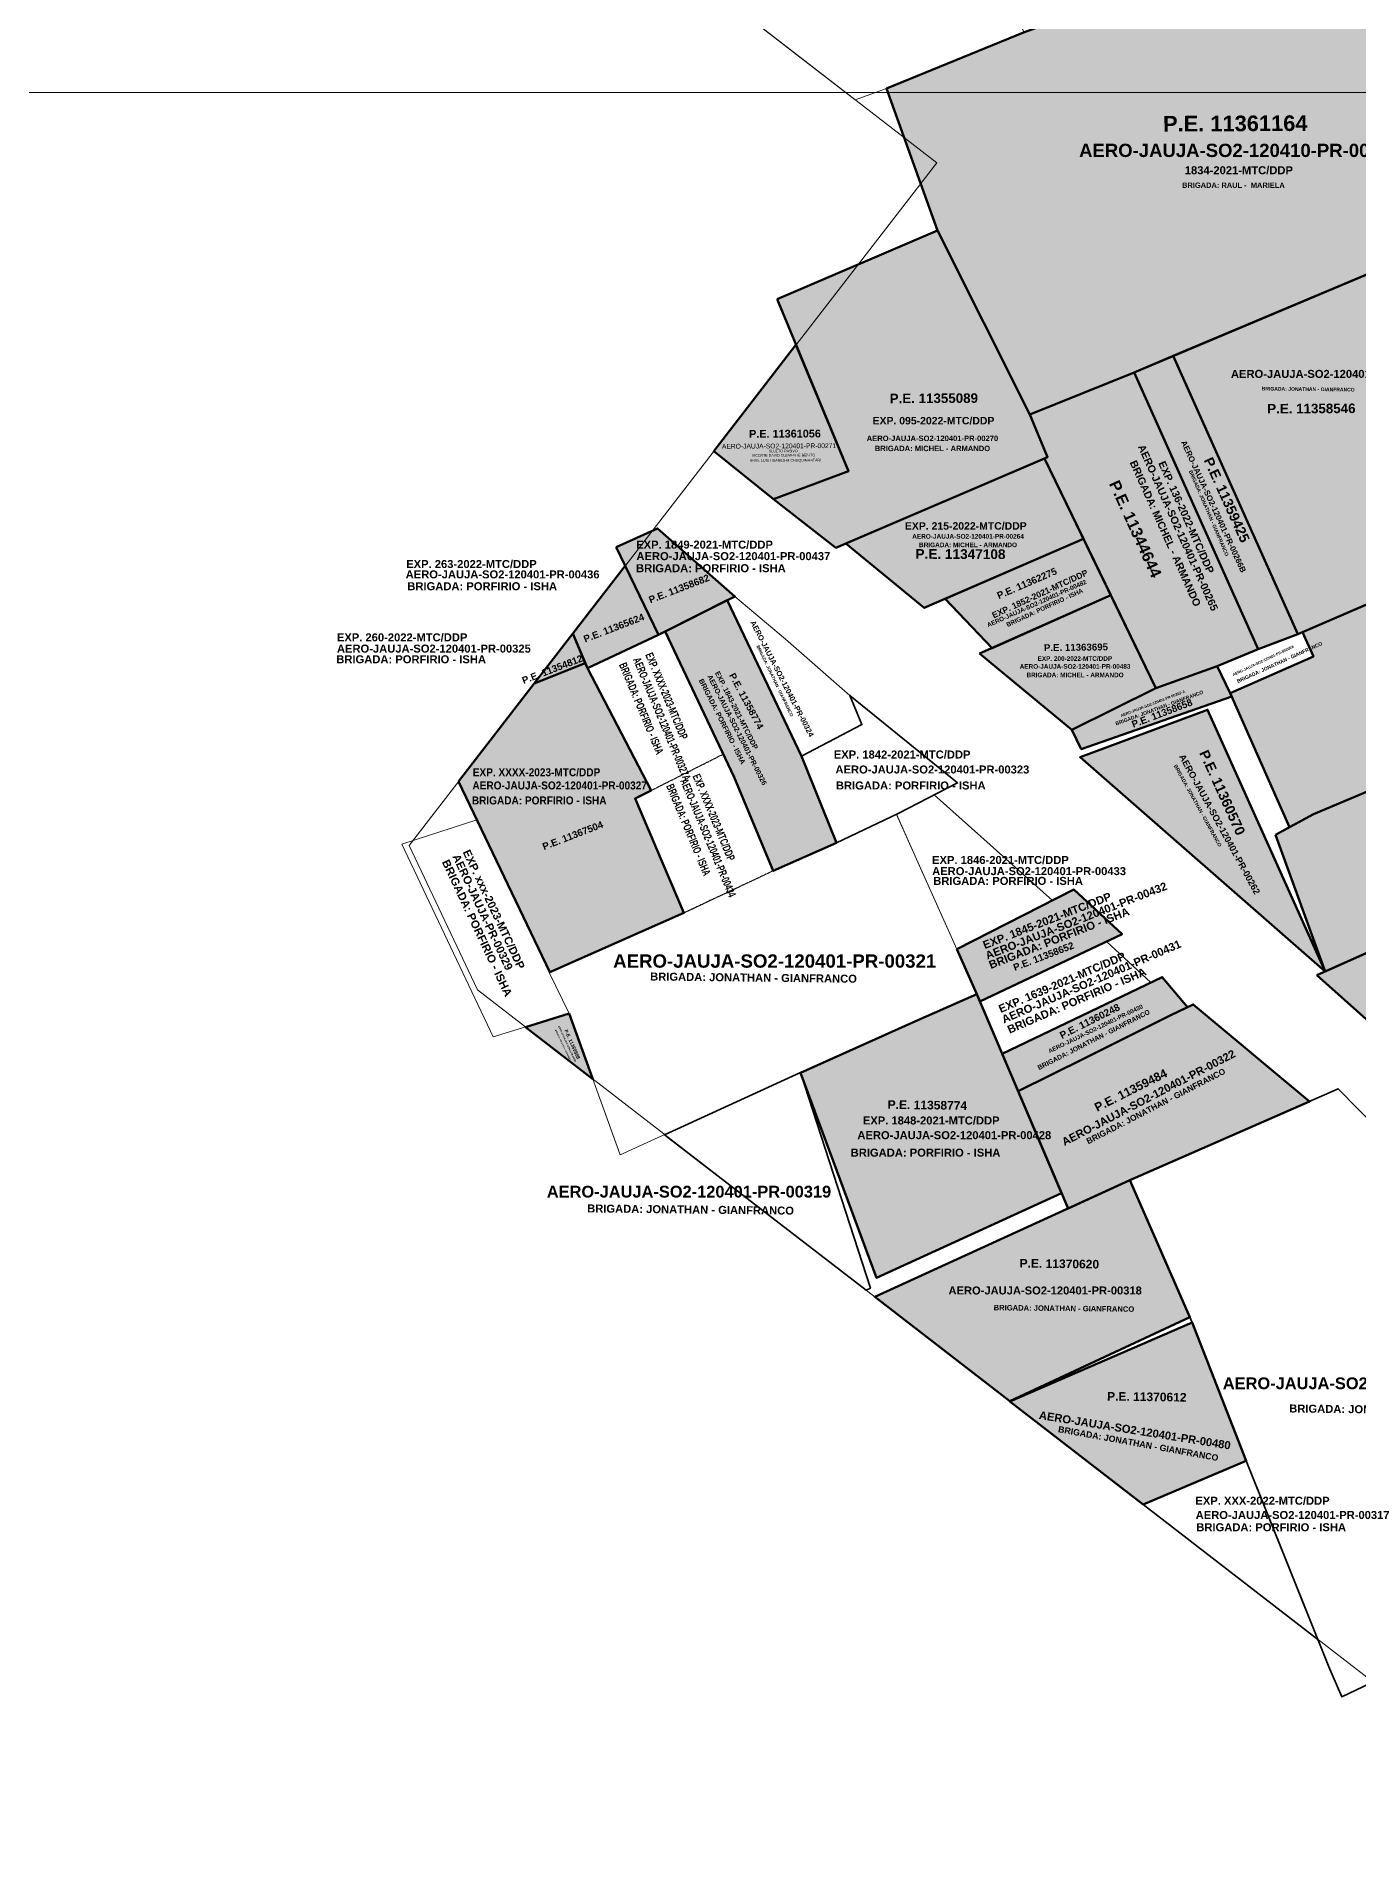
# Model space of a CAD drawing. Header units: metres. Extents: x 0 to 452779, y 0 to 8699072.
# Drawn here: x 447714.7 to 447962.5, y 8697167.8 to 8697510.5 of the extents above; entities that cross this region are included whole.
import ezdxf
from ezdxf.enums import TextEntityAlignment as Align

# ---------------------------------------------------------------- set-up
doc = ezdxf.new("R2010")
doc.units = ezdxf.units.M
doc.header["$MEASUREMENT"] = 0
doc.linetypes.add('DASHED', pattern=[0.75, 0.5, -0.25])
for name, color, linetype in [('BASE DE DATOS JAUJA', 7, 'Continuous'), ('CODIGO', 7, 'Continuous'), ('COORD', 7, 'Continuous'), ('EXPEDIENTE', 150, 'Continuous'), ('EXPEDIENTES', 5, 'Continuous'), ('PARA INGRESAR A SUNARP', 210, 'Continuous'), ('PARTIDA ELECTRONICA', 30, 'Continuous'), ('PERIMETRICO PMD', 5, 'Continuous'), ('PREDIO ADQUIRIDO ( CON RM)', 3, 'Continuous'), ('PREDIOS CELIA E.T.', 200, 'Continuous')]:
    doc.layers.add(name, color=color, linetype=linetype)
doc.layers.add('GRILLA', color=8, linetype='Continuous', lineweight=0)
doc.layers.add('PREDIOS INSCRITOS A FAVOR DEL MTC', color=30, linetype='Continuous', lineweight=70)
doc.layers.add('PREDIO DEFINIDO ( EN PROCESO)', color=7, linetype='Continuous', true_color=0xe0e000)
doc.layers.add('PREDIOS_SECTOR_2', color=7, linetype='Continuous', true_color=0xf0f0f0)
doc.styles.add('SANSSERIFBOLD', font='sasb____.pfb')
doc.styles.get("Standard").update_dxf_attribs({"font": 'arial.ttf'})
doc.dimstyles.get("Standard").update_dxf_attribs({"dimtxt": 0.18, "dimasz": 0.18, "dimexe": 0.18, "dimexo": 0.0625, "dimgap": 0.09, "dimtad": 0, "dimtih": 1, "dimtoh": 1, "dimdec": 4, "dimzin": 0, "dimdsep": 46, "dimtxsty": 'Standard', "dimcen": 0.09, "dimadec": 0, "dimazin": 0, "dimtfac": 1, "dimtdec": 4, "dimtofl": 0, "dimtmove": 0, "dimatfit": 3, "dimfxl": 1, "dimtolj": 1, "dimtzin": 0, "dimarcsym": 0})

# ---------------------------------------------------------------- blocks, each defined once
blk = doc.blocks.new('*D6')
at = {"layer": 'COORD', "color": 0, "lineweight": -2, "transparency": 16777216}
blk.add_line((448000, 8699071.75), (448000, 8698969.94), dxfattribs=at)
at = {"layer": 'Defpoints', "color": 0, "transparency": 16777216}
for p in [(448000, 8699071.81), (448000, 8699066.81), (0, 0)]:
    blk.add_point(p, dxfattribs=at)
at = {"layer": 'COORD', "color": 0, "transparency": 16777216, "insert": (447988.53, 8699018), "char_height": 21, "attachment_point": 5, "rotation": 90}
blk.add_mtext('\\A1;448000', dxfattribs=at)
blk = doc.blocks.new('*D8')
at = {"layer": 'COORD', "color": 0, "lineweight": -2, "transparency": 16777216}
blk.add_line((448700, 8699071.75), (448700, 8698969.94), dxfattribs=at)
at = {"layer": 'Defpoints', "color": 0, "transparency": 16777216}
for p in [(448700, 8699071.81), (448700, 8699066.81), (0, 0)]:
    blk.add_point(p, dxfattribs=at)
at = {"layer": 'COORD', "color": 0, "transparency": 16777216, "insert": (448688.53, 8699018), "char_height": 21, "attachment_point": 5, "rotation": 90}
blk.add_mtext('\\A1;448700', dxfattribs=at)
blk = doc.blocks.new('*D10')
at = {"layer": 'COORD', "color": 0, "lineweight": -2, "transparency": 16777216}
blk.add_line((449400, 8699071.75), (449400, 8698969.94), dxfattribs=at)
at = {"layer": 'Defpoints', "color": 0, "transparency": 16777216}
for p in [(449400, 8699071.81), (449400, 8699066.81), (0, 0)]:
    blk.add_point(p, dxfattribs=at)
at = {"layer": 'COORD', "color": 0, "transparency": 16777216, "insert": (449388.53, 8699018), "char_height": 21, "attachment_point": 5, "rotation": 90}
blk.add_mtext('\\A1;449400', dxfattribs=at)
blk = doc.blocks.new('*D12')
at = {"layer": 'COORD', "color": 0, "lineweight": -2, "transparency": 16777216}
blk.add_line((450100, 8699071.75), (450100, 8698969.94), dxfattribs=at)
at = {"layer": 'Defpoints', "color": 0, "transparency": 16777216}
for p in [(450100, 8699071.81), (450100, 8699066.81), (0, 0)]:
    blk.add_point(p, dxfattribs=at)
at = {"layer": 'COORD', "color": 0, "transparency": 16777216, "insert": (450088.53, 8699018), "char_height": 21, "attachment_point": 5, "rotation": 90}
blk.add_mtext('\\A1;450100', dxfattribs=at)
blk = doc.blocks.new('*D18')
at = {"layer": 'COORD', "color": 0, "lineweight": -2, "transparency": 16777216}
blk.add_line((450402.14, 8697500), (450284.84, 8697500), dxfattribs=at)
at = {"layer": 'Defpoints', "color": 0, "transparency": 16777216}
for p in [(450397.2, 8697500), (450402.2, 8697500), (0, 0)]:
    blk.add_point(p, dxfattribs=at)
at = {"layer": 'COORD', "color": 0, "transparency": 16777216, "insert": (450340.64, 8697511.47), "char_height": 21, "attachment_point": 5}
blk.add_mtext('\\A1;8697500', dxfattribs=at)
blk = doc.blocks.new('*D20')
at = {"layer": 'COORD', "color": 0, "lineweight": -2, "transparency": 16777216}
blk.add_line((450402.14, 8698200), (450284.84, 8698200), dxfattribs=at)
at = {"layer": 'Defpoints', "color": 0, "transparency": 16777216}
for p in [(450397.2, 8698200), (450402.2, 8698200), (0, 0)]:
    blk.add_point(p, dxfattribs=at)
at = {"layer": 'COORD', "color": 0, "transparency": 16777216, "insert": (450340.64, 8698211.47), "char_height": 21, "attachment_point": 5}
blk.add_mtext('\\A1;8698200', dxfattribs=at)
blk = doc.blocks.new('*D22')
at = {"layer": 'COORD', "color": 0, "lineweight": -2, "transparency": 16777216}
blk.add_line((450402.14, 8698900), (450284.84, 8698900), dxfattribs=at)
at = {"layer": 'Defpoints', "color": 0, "transparency": 16777216}
for p in [(450397.2, 8698900), (450402.2, 8698900), (0, 0)]:
    blk.add_point(p, dxfattribs=at)
at = {"layer": 'COORD', "color": 0, "transparency": 16777216, "insert": (450340.64, 8698911.47), "char_height": 21, "attachment_point": 5}
blk.add_mtext('\\A1;8698900', dxfattribs=at)

msp = doc.modelspace()

# ---------------------------------------------------------------- hatches: boundary and pattern name
at = {"layer": 'PREDIOS INSCRITOS A FAVOR DEL MTC', "transparency": 33554559}
h = msp.add_hatch(color=256, dxfattribs=at)
h.dxf.hatch_style = 1
h.paths.add_polyline_path([(447980.43, 8697542.78), (447959.17, 8697532.82), (447954.59, 8697531.15), (447899.72, 8697511.23), (447874.01, 8697500.69), (447883.56, 8697474.12), (447900.86, 8697439.63), (447920.41, 8697447.51), (447973.55, 8697469.86), (448001.21, 8697480.65), (448010.56, 8697484.9)])
h = msp.add_hatch(color=256, dxfattribs=at)
h.dxf.hatch_style = 1
h.paths.add_polyline_path([(447853.5, 8697461.23), (447883.56, 8697474.12), (447900.86, 8697439.63), (447904.2, 8697431.64), (447864.55, 8697414.64), (447852.83, 8697423.77), (447866.89, 8697428.98)])
h.paths.add_polyline_path([(447866.42, 8697415.44), (447903.64, 8697431.4), (447910.96, 8697416.31), (447881.08, 8697403.35)])
h.paths.add_polyline_path([(447900.86, 8697439.63), (447920.41, 8697447.51), (447943.64, 8697395.65), (447935.98, 8697392.43), (447924.51, 8697388.35), (447903.64, 8697431.4), (447904.2, 8697431.64)])
h.paths.add_polyline_path([(448001.21, 8697480.65), (448033.27, 8697495.23), (448059.89, 8697443.86), (448028.12, 8697430.39), (448024.74, 8697429.11), (447998.89, 8697479.74)])
h = msp.add_hatch(color=256, dxfattribs=at)
h.dxf.hatch_style = 1
h.paths.add_polyline_path([(447986.38, 8697441.77), (447973.55, 8697469.86), (447927.77, 8697450.61), (447951.11, 8697398.47), (447952, 8697398.81), (447978.73, 8697410.38), (447967.93, 8697434.03)])
h = msp.add_hatch(color=256, dxfattribs=at)
h.dxf.hatch_style = 1
h.paths.add_polyline_path([(447857.05, 8697452.67), (447841.63, 8697432.72), (447852.83, 8697423.77), (447866.89, 8697428.98)])
h = msp.add_hatch(color=256, dxfattribs=at)
h.dxf.hatch_style = 1
h.paths.add_polyline_path([(447927.77, 8697450.61), (447920.41, 8697447.51), (447943.64, 8697395.65), (447951.11, 8697398.47)])
h = msp.add_hatch(color=256, dxfattribs=at)
h.dxf.hatch_style = 1
h.paths.add_polyline_path([(448014.39, 8697425.17), (447986.45, 8697413.72), (447952, 8697398.81), (447954.01, 8697394.23), (447938.43, 8697387.4), (447949.52, 8697362.25), (447954.06, 8697364.71), (448026.03, 8697395.01)])
h = msp.add_hatch(color=256, dxfattribs=at)
h.dxf.hatch_style = 1
h.paths.add_polyline_path([(447823.36, 8697414.77), (447831.11, 8697418.27), (447845.6, 8697405.52), (447831.3, 8697398.34)])
h = msp.add_hatch(color=256, dxfattribs=at)
h.dxf.hatch_style = 1
h.paths.add_polyline_path([(447885.03, 8697405.06), (447910.96, 8697416.31), (447916.07, 8697405.75), (447893.79, 8697395.83)])
h = msp.add_hatch(color=256, dxfattribs=at)
h.dxf.hatch_style = 1
h.paths.add_polyline_path([(447825.05, 8697411.28), (447815.22, 8697398.55), (447817.96, 8697392.05), (447831.3, 8697398.34)])
h = msp.add_hatch(color=256, dxfattribs=at)
h.dxf.hatch_style = 1
h.paths.add_polyline_path([(447832.56, 8697398.97), (447845.46, 8697371.62), (447852.79, 8697354.08), (447864.67, 8697359.36), (447858.08, 8697375.55), (447844.18, 8697404.81)])
h = msp.add_hatch(color=256, dxfattribs=at)
h.dxf.hatch_style = 1
h.paths.add_polyline_path([(447891.45, 8697394.79), (447916.07, 8697405.75), (447924.51, 8697388.35), (447908.76, 8697380.51)])
h = msp.add_hatch(color=256, dxfattribs=at)
h.dxf.hatch_style = 1
h.paths.add_polyline_path([(447815.22, 8697398.55), (447808, 8697389.22), (447817.56, 8697392.99)])
h = msp.add_hatch(color=256, dxfattribs=at)
h.dxf.hatch_style = 1
h.paths.add_polyline_path([(447793.81, 8697370.85), (447810.9, 8697335.07), (447836.05, 8697346.2), (447826.9, 8697367.63), (447829.93, 8697369.16), (447817.96, 8697392.05), (447817.56, 8697392.99), (447808, 8697389.22)])
h = msp.add_hatch(color=256, dxfattribs=at)
h.dxf.hatch_style = 1
h.paths.add_polyline_path([(447946.89, 8697360.82), (447954.06, 8697364.71), (448026.03, 8697395.01), (448028.68, 8697387.77), (448033.33, 8697376.83), (448035.81, 8697370.78), (447956.21, 8697335.19)])
h = msp.add_hatch(color=256, dxfattribs=at)
h.dxf.hatch_style = 1
h.paths.add_polyline_path([(447935.98, 8697392.43), (447938.43, 8697387.4), (447938.71, 8697386.76), (447910.52, 8697376.9), (447908.76, 8697380.51), (447924.51, 8697388.35)])
h = msp.add_hatch(color=256, dxfattribs=at)
h.dxf.hatch_style = 1
h.paths.add_polyline_path([(447956.21, 8697335.19), (447934.19, 8697384.28), (447910.3, 8697375.36)])
h = msp.add_hatch(color=256, dxfattribs=at)
h.dxf.hatch_style = 1
h.paths.add_polyline_path([(447954.69, 8697334.51), (448035.81, 8697370.78), (448038.72, 8697361.96), (448041.77, 8697352.45), (448044.83, 8697345.1), (447981.8, 8697310.32)])
h = msp.add_hatch(color=256, dxfattribs=at)
h.dxf.hatch_style = 1
h.paths.add_polyline_path([(447887.21, 8697339.4), (447890.94, 8697330.94), (447891.52, 8697329.58), (447918.18, 8697342.24), (447909.13, 8697350.56)])
h = msp.add_hatch(color=256, dxfattribs=at)
h.dxf.hatch_style = 1
h.paths.add_polyline_path([(447895.69, 8697319.81), (447925.69, 8697334.16), (447930.41, 8697328.54), (447927.3, 8697327.03), (447911.16, 8697318.99), (447898.7, 8697312.76)])
h = msp.add_hatch(color=256, dxfattribs=at)
h.dxf.hatch_style = 1
h.paths.add_polyline_path([(447857.91, 8697316.24), (447872.15, 8697277.79), (447906.84, 8697293.68), (447890.94, 8697330.94), (447879.3, 8697325.87)])
h = msp.add_hatch(color=256, dxfattribs=at)
h.dxf.hatch_style = 1
h.paths.add_polyline_path([(447953.28, 8697310.87), (447919.64, 8697296.08), (447908.07, 8697290.79), (447898.7, 8697312.76), (447911.16, 8697318.99), (447927.3, 8697327.03), (447931.49, 8697329.06)])
h = msp.add_hatch(color=256, dxfattribs=at)
h.dxf.hatch_style = 1
h.paths.add_polyline_path([(447806.34, 8697324.8), (447818.99, 8697315.03), (447814.53, 8697327.32)])
h = msp.add_hatch(color=256, dxfattribs=at)
h.dxf.hatch_style = 1
h.paths.add_polyline_path([(447871.84, 8697274.22), (447897.16, 8697254.66), (447930.87, 8697270.43), (447919.64, 8697296.08)])
h = msp.add_hatch(color=256, dxfattribs=at)
h.dxf.hatch_style = 1
h.paths.add_polyline_path([(447931.31, 8697269.41), (447897.14, 8697254.62), (447922.1, 8697235.33), (447941.44, 8697243.49)])

# ---------------------------------------------------------------- linework, layer by layer
at = {"layer": 'GRILLA'}
msp.add_line((446402.31, 8697500), (450402.2, 8697500), dxfattribs=at)
at = {"layer": 'PARA INGRESAR A SUNARP', "lineweight": 35}
for points in [[(447952, 8697398.81), (447943.64, 8697395.65), (447935.98, 8697392.43), (447938.43, 8697387.4), (447954.01, 8697394.23)], [(447858.08, 8697375.55), (447869.41, 8697381.5), (447867.17, 8697386.97), (447887.35, 8697370.57), (447876.23, 8697364.85), (447864.67, 8697359.36)], [(447832.44, 8697304.63), (447857.93, 8697316.26), (447871.02, 8697275.89), (447870.18, 8697275.46)], [(447919.64, 8697296.08), (447958.67, 8697313.24), (447969.99, 8697301.7), (447983.55, 8697275.62), (447991.19, 8697260.31), (447999.58, 8697242.82), (448004.95, 8697233.25), (448010.59, 8697223.72), (447959.36, 8697199.26), (447956.91, 8697204.88), (447941.44, 8697243.49), (447931.31, 8697269.41)]]:
    msp.add_lwpolyline(points, close=True, dxfattribs=at)
for points in [[(447891.52, 8697329.58), (447915.22, 8697340.83), (447915.22, 8697340.83), (447923.53, 8697333.13), (447895.69, 8697319.81), (447895.69, 8697319.81), (447891.52, 8697329.58)], [(447922.1, 8697235.33), (447954.85, 8697210.02), (447941.44, 8697243.49), (447922.1, 8697235.33)]]:
    msp.add_lwpolyline(points, dxfattribs=at)
at = {"layer": 'PERIMETRICO PMD', "color": 5, "linetype": 'Continuous', "lineweight": 20, "ltscale": 20}
msp.add_lwpolyline([(446623.18, 8698528.1), (446620.36, 8698536.51), (446610.4, 8698557.69), (446651.66, 8698611.07), (446576.59, 8698669.1), (446689.93, 8698815.74), (446740.57, 8698776.6), (446806.82, 8698862.32), (449771.2, 8696571.26), (449775.99, 8696557.79), (449674.35, 8696425.76), (449839.54, 8696298.09), (449196.34, 8696510.01), (448340.95, 8697171.27), (448216.44, 8697007.84), (447797.34, 8697331.75), (447784.54, 8697358.86), (447883.43, 8697486.8), (447076.22, 8698110.71), (446956.09, 8698218.6), (446730.51, 8698426.22), (446623.18, 8698528.1)], dxfattribs=at)
at = {"layer": 'PREDIO ADQUIRIDO ( CON RM)', "color": 177, "lineweight": 20, "true_color": 0x293189}
msp.add_lwpolyline([(447875.87, 8697364.67), (447882.94, 8697368.3), (447905.14, 8697348.53), (447887.21, 8697339.4), (447875.87, 8697364.67)], dxfattribs=at)
at = {"layer": 'PREDIO DEFINIDO ( EN PROCESO)', "color": 177, "lineweight": 20, "true_color": 0x293189}
for points in [[(447884.78, 8697548.34), (447870.65, 8697585.76), (447853.85, 8697579.28), (447860.43, 8697562.53), (447841.73, 8697555.32), (447849.09, 8697524.2), (447840.52, 8697519.97), (447868.15, 8697498.6), (447874.01, 8697500.69), (447899.77, 8697511.25)], [(447844.18, 8697404.81), (447845.6, 8697405.52), (447845.6, 8697405.52), (447855.06, 8697397.52), (447867.17, 8697386.97), (447869.41, 8697381.5), (447858.08, 8697375.55), (447858.08, 8697375.55)], [(447817.96, 8697392.05), (447829.93, 8697369.16), (447843.42, 8697375.95), (447832.56, 8697398.97), (447831.3, 8697398.34)], [(447817.96, 8697392.05), (447829.93, 8697369.16), (447843.42, 8697375.95), (447832.56, 8697398.97), (447831.3, 8697398.34)], [(447826.9, 8697367.63), (447843.42, 8697375.95), (447845.46, 8697371.62), (447852.79, 8697354.08), (447836.05, 8697346.2)], [(447810.8, 8697335.03), (447814.43, 8697336.63), (447836.98, 8697346.61), (447852.79, 8697354.08), (447864.67, 8697359.36), (447875.87, 8697364.68), (447880.37, 8697354.6), (447887.21, 8697339.4), (447890.94, 8697330.94), (447879.3, 8697325.87), (447857.93, 8697316.26), (447824.13, 8697300.84), (447814.53, 8697327.32)]]:
    msp.add_lwpolyline(points, close=True, dxfattribs=at)
msp.add_lwpolyline([(447783.22, 8697359.11), (447800.32, 8697322.95), (447814.53, 8697327.32), (447810.8, 8697335.03), (447810.9, 8697335.07), (447797.25, 8697363.65), (447783.22, 8697359.11)], dxfattribs=at)
at = {"layer": 'PREDIOS INSCRITOS A FAVOR DEL MTC', "lineweight": 60}
for points in [[(447980.43, 8697542.78), (447959.17, 8697532.82), (447954.59, 8697531.15), (447899.72, 8697511.23), (447874.01, 8697500.69), (447883.56, 8697474.12), (447900.86, 8697439.63), (447920.41, 8697447.51), (447973.55, 8697469.86), (448001.21, 8697480.65), (448010.56, 8697484.9)], [(447853.5, 8697461.23), (447883.56, 8697474.12), (447900.86, 8697439.63), (447904.2, 8697431.64), (447864.55, 8697414.64), (447852.83, 8697423.77), (447866.89, 8697428.98)], [(447986.38, 8697441.77), (447973.55, 8697469.86), (447927.77, 8697450.61), (447951.11, 8697398.47), (447952, 8697398.81), (447978.73, 8697410.38), (447967.93, 8697434.03)], [(447857.05, 8697452.67), (447841.63, 8697432.72), (447852.83, 8697423.77), (447866.89, 8697428.98)], [(447927.77, 8697450.61), (447920.41, 8697447.51), (447943.64, 8697395.65), (447951.11, 8697398.47)], [(447900.86, 8697439.63), (447920.41, 8697447.51), (447943.64, 8697395.65), (447935.98, 8697392.43), (447924.51, 8697388.35), (447903.64, 8697431.4), (447904.2, 8697431.64)], [(447866.42, 8697415.44), (447903.64, 8697431.4), (447910.96, 8697416.31), (447881.08, 8697403.35)], [(448014.39, 8697425.17), (447986.45, 8697413.72), (447952, 8697398.81), (447954.01, 8697394.23), (447938.43, 8697387.4), (447949.52, 8697362.25), (447954.06, 8697364.71), (448026.03, 8697395.01)], [(447823.36, 8697414.77), (447831.11, 8697418.27), (447845.6, 8697405.52), (447831.3, 8697398.34)], [(447885.03, 8697405.06), (447910.96, 8697416.31), (447916.07, 8697405.75), (447893.79, 8697395.83)], [(447825.05, 8697411.28), (447815.22, 8697398.55), (447817.96, 8697392.05), (447831.3, 8697398.34)], [(447891.45, 8697394.79), (447916.07, 8697405.75), (447924.51, 8697388.35), (447908.76, 8697380.51)], [(447815.22, 8697398.55), (447808, 8697389.22), (447817.56, 8697392.99)], [(447793.81, 8697370.85), (447810.9, 8697335.07), (447836.05, 8697346.2), (447826.9, 8697367.63), (447829.93, 8697369.16), (447817.96, 8697392.05), (447817.96, 8697392.05), (447817.56, 8697392.99), (447808, 8697389.22)], [(447946.89, 8697360.82), (447954.06, 8697364.71), (448026.03, 8697395.01), (448028.68, 8697387.77), (448033.33, 8697376.83), (448035.81, 8697370.78), (447956.21, 8697335.19)], [(447935.98, 8697392.43), (447938.43, 8697387.4), (447938.71, 8697386.76), (447910.52, 8697376.9), (447908.76, 8697380.51), (447924.51, 8697388.35)], [(447956.21, 8697335.19), (447934.19, 8697384.28), (447910.3, 8697375.36)], [(447954.69, 8697334.51), (448035.81, 8697370.78), (448038.72, 8697361.96), (448041.77, 8697352.45), (448044.83, 8697345.1), (447981.8, 8697310.32)], [(447895.69, 8697319.81), (447925.69, 8697334.16), (447930.41, 8697328.54), (447927.3, 8697327.03), (447911.16, 8697318.99), (447898.7, 8697312.76)], [(447857.91, 8697316.24), (447872.15, 8697277.79), (447906.84, 8697293.68), (447890.94, 8697330.94), (447879.3, 8697325.87), (447857.91, 8697316.24)], [(447953.28, 8697310.87), (447919.64, 8697296.08), (447908.07, 8697290.79), (447898.7, 8697312.76), (447911.16, 8697318.99), (447927.3, 8697327.03), (447931.49, 8697329.06)], [(447806.34, 8697324.8), (447818.99, 8697315.03), (447814.53, 8697327.32)], [(447871.84, 8697274.22), (447897.16, 8697254.66), (447930.87, 8697270.43), (447919.64, 8697296.08)], [(447931.31, 8697269.41), (447897.14, 8697254.62), (447922.1, 8697235.33), (447941.44, 8697243.49)]]:
    msp.add_lwpolyline(points, close=True, dxfattribs=at)
for points in [[(447832.56, 8697398.97), (447845.46, 8697371.62), (447852.79, 8697354.08), (447864.67, 8697359.36), (447858.08, 8697375.55), (447844.18, 8697404.81), (447832.56, 8697398.97)], [(447887.21, 8697339.4), (447890.94, 8697330.94), (447891.52, 8697329.58), (447918.18, 8697342.24), (447909.13, 8697350.56), (447887.21, 8697339.4)]]:
    msp.add_lwpolyline(points, dxfattribs=at)
at = {"layer": 'PREDIOS_SECTOR_2', "color": 6, "linetype": 'DASHED'}
msp.add_lwpolyline([(447826.9, 8697367.63), (447843.42, 8697375.95), (447845.46, 8697371.62), (447852.79, 8697354.08), (447836.05, 8697346.2)], close=True, dxfattribs=at)

# ---------------------------------------------------------------- texts
at = {"layer": 'BASE DE DATOS JAUJA', "color": 1, "style": 'SANSSERIFBOLD'}
for s, height, rotation, p in [('AERO-JAUJA-SO2-120401-PR-00324', 1.002, 297.2153, (447854.01, 8697389.87)), ('AERO-JAUJA-SO2-120401-PR-00266A', 0.5, 25.2411, (447944.74, 8697393.27)), ('AERO-JAUJA-SO2-120401-PR-00262-A', 0.5, 20.9798, (447924.02, 8697385.22)), ('AERO-JAUJA-SO2-120401-PR-00262', 1.2243, 298.6909, (447935.92, 8697362.52)), ('AERO-JAUJA-SO2-120401-PR-00320', 0.3094, 295, (447814.02, 8697321.61)), ('AERO-JAUJA-SO2-120401-PR-00322', 1.5, 27.5877, (447923.47, 8697310.9)), ('AERO-JAUJA-SO2-120401-PR-00480', 1.5, 350.8823, (447920.44, 8697248.49))]:
    msp.add_text(s, height=height, rotation=rotation, dxfattribs=at).set_placement(p, align=Align.CENTER)
msp.add_text('AERO-JAUJA-SO2-120401-PR-00321', height=2.5, dxfattribs=at).set_placement((447853.07, 8697335.93), align=Align.CENTER)
at = {"layer": 'CODIGO', "color": 1, "linetype": 'Continuous', "lineweight": 0, "style": 'SANSSERIFBOLD'}
msp.add_text('AERO-JAUJA-SO2-120410-PR-00273', height=2.485, dxfattribs=at).set_placement((447940.21, 8697487.88), align=Align.CENTER)
at = {"layer": 'CODIGO', "color": 6, "linetype": 'Continuous', "lineweight": 0, "style": 'SANSSERIFBOLD'}
for s, height, p in [('BRIGADA: RAUL -  MARIELA', 1, (447939.03, 8697482.1)), ('BRIGADA: MICHEL - ARMANDO', 0.8566, (447909.36, 8697390.37))]:
    msp.add_text(s, height=height, dxfattribs=at).set_placement(p, align=Align.CENTER)
at = {"layer": 'CODIGO', "color": 1, "lineweight": 0, "style": 'SANSSERIFBOLD'}
for s, height, p in [('AERO-JAUJA-SO2-120401-PR-00266C', 1.5, (447957.49, 8697446.48)), ('AERO-JAUJA-SO2-120401-PR-00483', 0.8566, (447909.36, 8697391.97))]:
    msp.add_text(s, height=height, dxfattribs=at).set_placement(p, align=Align.CENTER)
at = {"layer": 'CODIGO', "color": 6, "linetype": 'Continuous', "lineweight": 20, "style": 'SANSSERIFBOLD'}
for height, rotation, p in [(0.675, 359.3333, (447953.04, 8697444.03)), (0.675, 293.3542, (447934.11, 8697420.99)), (0.5705, 295.8831, (447852.84, 8697389.57)), (0.675, 24.361, (447947.82, 8697392.85)), (0.675, 20.0997, (447925.27, 8697384.33)), (0.675, 298.9865, (447932.05, 8697366.13)), (1.5, 359.3671, (447849.09, 8697333.32)), (0.907, 26.9899, (447913.05, 8697322.03)), (0.2625, 295.6844, (447813.35, 8697321.19)), (1.125, 27.315, (447924.75, 8697309.48)), (1.0198, 359.3671, (447907.27, 8697271.57)), (1.5, 359.3671, (447968.86, 8697252.35)), (1.1793, 349.7276, (447921.1, 8697246.17))]:
    msp.add_text('BRIGADA: JONATHAN - GIANFRANCO', height=height, rotation=rotation, dxfattribs=at).set_placement(p, align=Align.CENTER)
at = {"layer": 'CODIGO', "color": 1, "lineweight": 0, "style": 'SANSSERIFBOLD'}
for s, height, rotation, p in [('AERO-JAUJA-SO2-120401-PR-00266B', 1.0722, 294.7214, (447934.83, 8697422.16)), ('AERO-JAUJA-SO2-120401-PR-00265', 1.4, 294.123, (447928.02, 8697418.12))]:
    msp.add_text(s, height=height, rotation=rotation, dxfattribs=at).set_placement(p, align=Align.CENTER)
at = {"layer": 'CODIGO', "color": 6, "linetype": 'Continuous', "lineweight": 0, "style": 'SANSSERIFBOLD'}
msp.add_text('BRIGADA: MICHEL - ARMANDO', height=1.4, rotation=294.123, dxfattribs=at).set_placement((447925.64, 8697417.05), align=Align.CENTER)
at = {"layer": 'CODIGO', "lineweight": 20, "style": 'SANSSERIFBOLD'}
for s, p in [('AERO-JAUJA-SO2-120401-PR-00437', (447827.15, 8697412.32)), ('AERO-JAUJA-SO2-120401-PR-00436', (447783.91, 8697408.9)), ('AERO-JAUJA-SO2-120401-PR-00325', (447771.03, 8697394.99)), ('AERO-JAUJA-SO2-120401-PR-00323', (447864.45, 8697372.33)), ('AERO-JAUJA-SO2-120401-PR-00433', (447882.57, 8697353.28)), ('AERO-JAUJA-SO2-120401-PR-00428', (447868.56, 8697303.79)), ('AERO-JAUJA-SO2-120401-PR-00317', (447931.96, 8697232.6))]:
    msp.add_text(s, height=1.5, dxfattribs=at).set_placement(p)
at = {"layer": 'CODIGO', "color": 6, "linetype": 'Continuous', "lineweight": 20, "style": 'SANSSERIFBOLD'}
for p in [(447827.08, 8697410.06), (447784.22, 8697406.68), (447770.91, 8697392.99), (447864.54, 8697369.33), (447882.78, 8697351.45), (447867.31, 8697300.52), (447932.08, 8697230.3)]:
    msp.add_text('BRIGADA: PORFIRIO - ISHA', height=1.5, dxfattribs=at).set_placement(p)
at = {"layer": 'CODIGO', "lineweight": 20, "style": 'SANSSERIFBOLD'}
for s, height, rotation, p in [('AERO-JAUJA-SO2-120401-PR-00482', 0.8367, 23.9643, (447893.08, 8697399.72)), ('AERO-JAUJA-SO2-120401-PR-00326', 0.9495, 296.842, (447840.42, 8697390.53)), ('AERO-JAUJA-PR-00329', 1.5, 295.1432, (447792.62, 8697356.78)), ('AERO-JAUJA-SO2-120401-PR-00432', 1.5, 21.3159, (447892.92, 8697337.43)), ('AERO-JAUJA-SO2-120401-PR-00431', 1.5, 23.2721, (447896.02, 8697325.47))]:
    msp.add_text(s, height=height, rotation=rotation, dxfattribs=at).set_placement(p)
at = {"layer": 'CODIGO', "color": 6, "linetype": 'Continuous', "lineweight": 20, "style": 'SANSSERIFBOLD'}
for height, rotation, p in [(0.8367, 24.705, (447896.72, 8697399.78)), (0.9495, 296.842, (447838.8, 8697389.79)), (1.5, 295.1432, (447790.66, 8697355.75)), (1.5, 21.3159, (447893.57, 8697335.68)), (1.5, 23.2721, (447897.08, 8697323.55))]:
    msp.add_text('BRIGADA: PORFIRIO - ISHA', height=height, rotation=rotation, dxfattribs=at).set_placement(p)
at = {"layer": 'CODIGO', "color": 6, "linetype": 'Continuous', "lineweight": 20, "style": 'SANSSERIFBOLD', "width": 0.6}
for p in [(447823.85, 8697392.72), (447832.69, 8697369.98)]:
    msp.add_text('BRIGADA: PORFIRIO - ISHA', height=1.5, rotation=292.6413, dxfattribs=at).set_placement(p)
at = {"layer": 'CODIGO', "lineweight": 20, "style": 'SANSSERIFBOLD', "width": 0.6}
for s, p in [('AERO-JAUJA-SO2-120401-PR-00327A', (447826.48, 8697393.7)), ('AERO-JAUJA-SO2-120401-PR-00434', (447835.33, 8697370.96))]:
    msp.add_text(s, height=1.5, rotation=292.6413, dxfattribs=at).set_placement(p)
at = {"layer": 'CODIGO', "lineweight": 20, "style": 'SANSSERIFBOLD', "width": 0.9}
msp.add_text('AERO-JAUJA-SO2-120401-PR-00327', height=1.5, dxfattribs=at).set_placement((447796.42, 8697369.34))
at = {"layer": 'CODIGO', "color": 6, "linetype": 'Continuous', "lineweight": 20, "style": 'SANSSERIFBOLD', "width": 0.9}
msp.add_text('BRIGADA: PORFIRIO - ISHA', height=1.5, dxfattribs=at).set_placement((447796.31, 8697366.53))
at = {"layer": 'CODIGO', "color": 1, "lineweight": 20, "style": 'SANSSERIFBOLD'}
for s, height, p in [('AERO-JAUJA-SO2-120401-PR-00318', 1.4958, (447903.75, 8697274.68)), ('AERO-JAUJA-SO2-120401-PR-00316', 2.2, (447963.69, 8697256.93))]:
    msp.add_text(s, height=height, dxfattribs=at).set_placement(p, align=Align.CENTER)
at = {"layer": 'EXPEDIENTE', "lineweight": 0, "style": 'SANSSERIFBOLD'}
for s, height, p in [('EXP. 095-2022-MTC/DDP', 1.4, (447882.82, 8697437.76)), ('EXP. 215-2022-MTC/DDP', 1.4, (447888.88, 8697418.03)), ('EXP. 200-2022-MTC/DDP', 0.8566, (447909.32, 8697393.44))]:
    msp.add_text(s, height=height, dxfattribs=at).set_placement(p, align=Align.CENTER)
msp.add_text('EXP. 136-2022-MTC/DDP', height=1.4, rotation=293.991, dxfattribs=at).set_placement((447929.56, 8697420.07), align=Align.CENTER)
at = {"layer": 'EXPEDIENTE', "linetype": 'Continuous', "lineweight": 20, "style": 'SANSSERIFBOLD'}
for s, p in [('EXP. 1849-2021-MTC/DDP', (447827.11, 8697414.48)), ('EXP. 263-2022-MTC/DDP', (447784.01, 8697410.84)), ('EXP. 260-2022-MTC/DDP', (447771.02, 8697397.1)), ('EXP. 1842-2021-MTC/DDP', (447864.14, 8697375.14)), ('EXP. 1846-2021-MTC/DDP', (447882.56, 8697355.37)), ('EXP. 1848-2021-MTC/DDP', (447869.59, 8697306.54)), ('EXP. XXX-2022-MTC/DDP', (447931.91, 8697235.27))]:
    msp.add_text(s, height=1.5, dxfattribs=at).set_placement(p)
for s, height, rotation, p in [('EXP. 1852-2021-MTC/DDP', 1.1464, 24.705, (447894.11, 8697401.38)), ('EXP. 1843-2021-MTC/DDP', 0.9495, 296.842, (447841.83, 8697391.19)), ('EXP. xxx-2023-MTC/DDP', 1.5, 295.1432, (447794.57, 8697357.61)), ('EXP. 1845-2021-MTC/DDP', 1.5, 21.3159, (447892.45, 8697339.4)), ('EXP. 1639-2021-MTC/DDP', 1.5, 23.2721, (447895.43, 8697327.42))]:
    msp.add_text(s, height=height, rotation=rotation, dxfattribs=at).set_placement(p)
at = {"layer": 'EXPEDIENTE', "linetype": 'Continuous', "lineweight": 20, "style": 'SANSSERIFBOLD', "width": 0.6}
for p in [(447828.78, 8697394.59), (447837.63, 8697371.85)]:
    msp.add_text('EXP. XXXX-2023-MTC/DDP', height=1.5, rotation=292.6413, dxfattribs=at).set_placement(p)
at = {"layer": 'EXPEDIENTE', "linetype": 'Continuous', "lineweight": 20, "style": 'SANSSERIFBOLD', "width": 0.9}
msp.add_text('EXP. XXXX-2023-MTC/DDP', height=1.5, dxfattribs=at).set_placement((447796.48, 8697371.81))
at = {"layer": 'EXPEDIENTES', "color": 5, "style": 'SANSSERIFBOLD'}
msp.add_text('1834-2021-MTC/DDP', height=1.5, dxfattribs=at).set_placement((447940.05, 8697484.65), align=Align.CENTER)
at = {"layer": 'PARTIDA ELECTRONICA', "lineweight": 60, "style": 'SANSSERIFBOLD'}
for s, height, rotation, p in [('P.E. 11361164', 2.9289, 0.2573, (447925.85, 8697492.65)), ('P.E. 11355089', 1.7905, 0.2573, (447874.62, 8697441.73)), ('P.E. 11358546', 1.7905, 0.2573, (447945.37, 8697439.81)), ('P.E. 11361056', 1.4571, 0.2573, (447848.26, 8697435.26)), ('P.E. 11362275', 1.3, 23.419, (447895.07, 8697405)), ('P.E. 11358682', 1.3, 21.0151, (447829.77, 8697404.21)), ('P.E. 11365624', 1.3, 21.0151, (447817.55, 8697396.86)), ('P.E. 11363695', 1.3, 0.7251, (447903.52, 8697395.26)), ('P.E. 11354812', 1.3, 21.0151, (447806.02, 8697389.09)), ('P.E. 11358658', 1.3, 20.8946, (447920.27, 8697380.88)), ('P.E. 11367504', 1.3, 21.0151, (447809.84, 8697357.96)), ('P.E. 11358652', 1.3, 20.8946, (447898.07, 8697335.31)), ('P.E. 11369888', 0.6413, 293.9944, (447813.63, 8697324.16))]:
    msp.add_text(s, height=height, rotation=rotation, dxfattribs=at).set_placement(p)
at = {"layer": 'PARTIDA ELECTRONICA', "lineweight": 0, "style": 'SANSSERIFBOLD'}
for s, height, rotation, p in [('P.E. 11359425', 1.8574, 294.312, (447936.95, 8697423.24)), ('P.E. 11344644', 2.1198, 294.312, (447919.7, 8697417.73)), ('P.E. 11347108', 1.8255, 359.8356, (447887.88, 8697412.55)), ('P.E. 11358774', 1.258, 298.0156, (447847.21, 8697385.61)), ('P.E. 11360570', 1.8574, 294.312, (447936.11, 8697368.37)), ('P.E. 11360248', 1.3359, 26.695, (447912.41, 8697325.31)), ('P.E. 11359484', 1.6118, 26.695, (447920.16, 8697312.25)), ('P.E. 11358774', 1.6118, 359.2219, (447881.67, 8697309.38)), ('P.E. 11370620', 1.6118, 359.2219, (447906.4, 8697279.64)), ('P.E. 11370612', 1.6118, 359.2219, (447922.79, 8697254.7))]:
    msp.add_text(s, height=height, rotation=rotation, dxfattribs=at).set_placement(p, align=Align.CENTER)
at = {"layer": 'PREDIO DEFINIDO ( EN PROCESO)', "lineweight": 20}
for s, height, p in [('AERO-JAUJA-SO2-120401-PR-00271', 0.8982, (447853.88, 8697433.27)), ('BRIG. LUIS HUANES-M.CHUQUIMANTARI', 0.4887, (447855.1, 8697430.79)), ('VICENTE DAVID CLEMENTE BENITO', 0.4887, (447854.72, 8697431.74)), ('SUJETO PASIVO', 0.4887, (447854.67, 8697432.53))]:
    msp.add_text(s, height=height, rotation=0.3294, dxfattribs=at).set_placement(p, align=Align.CENTER)
at = {"layer": 'PREDIO DEFINIDO ( EN PROCESO)', "lineweight": 20, "style": 'SANSSERIFBOLD'}
for s, height, p in [('AERO-JAUJA-SO2-120401-PR-00270', 1.0173, (447882.63, 8697434.64)), ('BRIGADA: MICHEL - ARMANDO', 1.0173, (447882.63, 8697432.75)), ('AERO-JAUJA-SO2-120401-PR-00264', 0.8639, (447889.3, 8697416.35)), ('BRIGADA: MICHEL - ARMANDO', 0.8639, (447889.3, 8697414.75))]:
    msp.add_text(s, height=height, dxfattribs=at).set_placement(p, align=Align.CENTER)
msp.add_text('BRIGADA: JONATHAN - GIANFRANCO', height=1.5, rotation=359.3671, dxfattribs=at).set_placement((447837.29, 8697289.85), align=Align.CENTER)
at = {"layer": 'PREDIO DEFINIDO ( EN PROCESO)', "lineweight": 20, "insert": (447810.36, 8697295.05), "char_height": 2.2, "width": 4.9929, "attachment_point": 1, "style": 'SANSSERIFBOLD'}
msp.add_mtext('AERO-JAUJA-SO2-120401-PR-00319 ', dxfattribs=at)
at = {"layer": 'PREDIOS CELIA E.T.', "color": 1, "style": 'SANSSERIFBOLD'}
msp.add_text('AERO-JAUJA-SO2-120401-PR-00430', height=0.8062, rotation=25.7974, dxfattribs=at).set_placement((447913.37, 8697324.13), align=Align.CENTER)

# ---------------------------------------------------------------- dimensions: what is measured, and where the dimension line sits
at = {"layer": 'COORD'}
for feature_location, offset, dtype, picture, middle in [((448000, 8699071.81), (0, -5), 1, '*D6', (447988.53, 8699018)), ((448700, 8699071.81), (0, -5), 1, '*D8', (448688.53, 8699018)), ((449400, 8699071.81), (0, -5), 1, '*D10', (449388.53, 8699018)), ((450100, 8699071.81), (0, -5), 1, '*D12', (450088.53, 8699018)), ((450402.2, 8698900), (-5, 0), 0, '*D22', (450340.64, 8698911.47)), ((450402.2, 8698200), (-5, 0), 0, '*D20', (450340.64, 8698211.47)), ((450402.2, 8697500), (-5, 0), 0, '*D18', (450340.64, 8697511.47))]:
    dim = msp.add_ordinate_dim(feature_location=feature_location, offset=offset, dtype=dtype, origin=(0, 0), dimstyle='Standard', override={"dimtxt": 21, "dimgap": 0.75, "dimtad": 1, "dimdec": 0}, dxfattribs=at)
    dim.commit()
    dim.dimension.update_dxf_attribs({"geometry": picture, "text_midpoint": middle})

doc.saveas('drawing.dxf')
